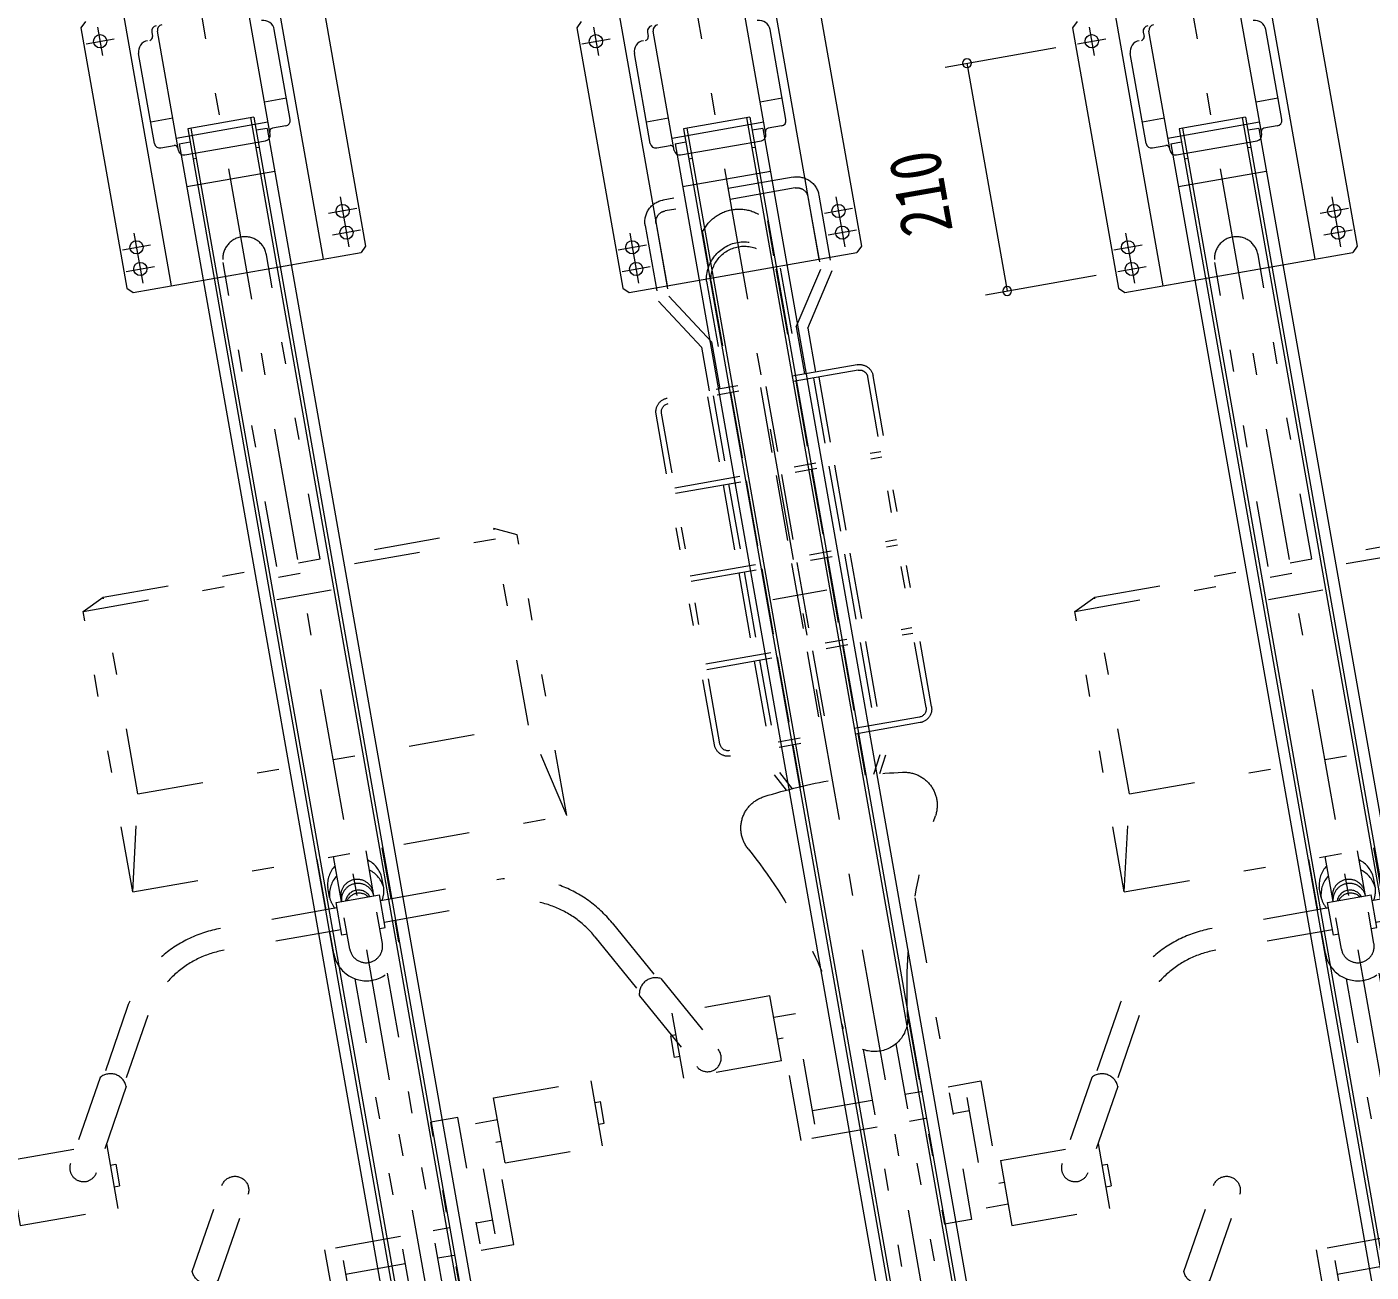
# Model space of a CAD drawing. Units: millimetres, scale not verified. Extents: x -5740 to 6033, y -4020 to 4020.
# Drawn here: x -3643 to -2423, y 1977 to 3108 of the extents above; entities that cross this region are included whole.
import ezdxf
from ezdxf.enums import TextEntityAlignment as Align

# ---------------------------------------------------------------- set-up
doc = ezdxf.new("R2010")
doc.units = ezdxf.units.MM
doc.header["$LTSCALE"] = 10
doc.linetypes.add('USER4', pattern=[24, 12, -5, 2, -5])
doc.linetypes.add('USER6', pattern=[25, 6, -5, 2, -5, 2, -5])
for name, color, linetype, lineweight in [('0-0_0', 7, 'Continuous', 18), ('0-B_2-D', 4, 'USER6', 18), ('0-C_2-F', 3, 'Continuous', 18)]:
    doc.layers.add(name, color=color, linetype=linetype, lineweight=lineweight)
doc.styles.add('ＭＳ ゴシック', font='')
doc.styles.get('ＭＳ ゴシック').set_extended_font_data('MS Gothic')

# ---------------------------------------------------------------- blocks, each defined once
blk = doc.blocks.new('UP-RACK-TOP_5')
at = {"layer": '0-0_0', "color": 3, "linetype": 'USER4'}
for p, q in [((0, -1954.5), (0, 30)), ((-95, -7), (-95, -33)), ((-108, -20), (-82, -20)), ((-95, -197), (-95, -243)), ((95, -197), (95, -243)), ((-108, -210), (-82, -210)), ((108, -210), (82, -210)), ((-108, -230), (-82, -230)), ((108, -230), (82, -230)), ((-25, -547.16), (25, -547.16))]:
    blk.add_line(p, q, dxfattribs=at)
at = {"layer": '0-0_0'}
for p, q in [((-105, 0), (-110, -5)), ((-70, 0), (-70, -250)), ((70, 0), (70, -250)), ((-110, -5), (-110, -245)), ((110, -5), (110, -245)), ((-47.5, -20), (-47.5, -24)), ((-42.25, -130), (-42.25, -20)), ((42.25, -130), (42.25, -20)), ((-62.5, -120), (-62.5, -37)), ((62.5, -120), (62.5, -37)), ((-42.25, -100.36), (-62.5, -100.36)), ((62.5, -100.36), (42.25, -100.36)), ((42.25, -118.93), (-42.25, -118.93)), ((-30.5, -112), (-30.5, -1862)), ((30.5, -112), (-30.5, -112)), ((-27.5, -112), (-27.5, -1865.5)), ((27.5, -112), (27.5, -1865.5)), ((30.5, -112), (30.5, -1862)), ((-57.5, -125), (-45.25, -125)), ((-40.5, -124.24), (-40.5, -1655.41)), ((-40.5, -124.24), (-30.5, -124.24)), ((40.5, -124.24), (30.5, -124.24)), ((40.5, -124.24), (40.5, -1655.41)), ((57.5, -125), (45.25, -125)), ((-37.25, -135), (37.25, -135)), ((-27.5, -140), (-30.5, -140)), ((30.5, -140), (27.5, -140)), ((40.5, -164), (-40.5, -164)), ((-110, -245), (-105, -250)), ((-105, -250), (105, -250)), ((110, -245), (105, -250))]:
    blk.add_line(p, q, dxfattribs=at)
for centre in [(-95, -20), (-95, -210), (95, -210), (-95, -230), (95, -230)]:
    blk.add_circle(centre, 6, dxfattribs=at)
for centre, radius, start, end in [((-50.5, -24), 3, 270, 0), ((-42.5, -20), 5, 90, 180), ((-37.25, -20), 5, 90, 180), ((-52.5, -37), 10, 90, 180), ((52.5, -37), 10, 0, 90), ((-57.5, -120), 5, 180, 270), ((57.5, -120), 5, 270, 0), ((-45.25, -128), 3, 0, 90), ((-37.25, -130), 5, 180, 270), ((37.25, -130), 5, 270, 0), ((45.25, -128), 3, 90, 180)]:
    blk.add_arc(centre, radius, start, end, dxfattribs=at)
blk = doc.blocks.new('UP-CYC-TOP_0')
at = {"layer": '0-B_2-D'}
for p, q in [((-20, 1481.48), (-20, 1761.86)), ((20, 1481.48), (20, 1761.86)), ((-200, 1471.84), (-180, 1481.48)), ((180, 1300.04), (180, 1481.48)), ((200, 1471.84), (180, 1481.48)), ((-200, 1471.84), (200, 1471.84)), ((-200, 1213.27), (-200, 1471.84)), ((200, 1213.27), (200, 1471.84)), ((-180, 1300.04), (180, 1300.04)), ((200, 1213.27), (180, 1300.04)), ((-200, 1213.27), (200, 1213.27)), ((-30, 1166.66), (-30, 1213.27)), ((-15, 1171.66), (-15, 1213.27)), ((15, 1171.66), (15, 1213.27)), ((30, 1166.66), (30, 1213.27)), ((-25, 1177.23), (-25, 1186.51)), ((25, 1177.23), (25, 1186.51)), ((-20, 1171.66), (20, 1171.66)), ((-20, 1141.66), (-20, 1171.66)), ((20, 1141.66), (20, 1171.66)), ((-20, 1166.66), (-127.4, 1166.66)), ((20, 1166.66), (127.4, 1166.66)), ((-15, 1127.89), (-15, 1156.66)), ((15, 1127.89), (15, 1156.66)), ((-20, 1146.66), (-127.4, 1146.66)), ((-30, 1126.46), (-30, 1146.66)), ((-15, 1141.66), (-20, 1141.66)), ((15, 1141.66), (20, 1141.66)), ((20, 1146.66), (127.4, 1146.66)), ((30, 1126.46), (30, 1146.66)), ((-223.6, 1110.01), (-254.7, 1053.93)), ((-206.11, 1100.31), (-237.21, 1044.23)), ((-15, 791.3), (-15, 1100.48)), ((15, 791.3), (15, 1100.48)), ((206.11, 1100.31), (237.21, 1044.23)), ((223.6, 1110.01), (254.7, 1053.93)), ((-258.35, 1052.5), (-298.43, 980.22)), ((258.35, 1052.5), (298.43, 980.22)), ((-236.48, 1040.37), (-276.57, 968.09)), ((236.48, 1040.37), (276.57, 968.09)), ((180, 912.12), (180, 972.12)), ((55, 960.32), (30, 960.32)), ((30, 767.24), (30, 960.32)), ((55, 663.63), (55, 960.32)), ((70, 952.12), (90, 952.12)), ((70, 850.32), (70, 952.12)), ((180, 952.12), (185, 952.12)), ((185, 932.12), (185, 952.12)), ((85, 932.12), (90, 932.12)), ((180, 932.12), (185, 932.12)), ((90, 912.12), (180, 912.12)), ((30, 862.82), (15, 862.82)), ((70, 862.82), (55, 862.82)), ((-70, 850.32), (-70, 748.53)), ((-70, 837.82), (-15, 837.82)), ((15, 837.82), (30, 837.82))]:
    blk.add_line(p, q, dxfattribs=at)
for points in [[(-200, 1213.27), (-180, 1300.04), (-180, 1481.48), (180, 1481.48)], [(90, 912.12), (90, 972.12), (180, 972.12)], [(55, 837.82), (85, 837.82), (85, 942.12)], [(-15, 862.82), (-85, 862.82), (-85, 758.53)]]:
    blk.add_lwpolyline(points, dxfattribs=at)
for centre, radius, start, end in [((0, 1761.86), 20, 0, 180), ((0, 1184.66), 25.07, 126.75249, 175.75458), ((0, 1184.66), 25.07, 4.24542, 53.24751), ((0, 1175.37), 25.07, 126.75249, 175.75458), ((0, 1174.26), 15.04, 4.25383, 175.74617), ((0, 1170.54), 15.04, 4.25383, 175.74617), ((0, 1175.37), 25.07, 4.24542, 53.24751), ((0, 1179.08), 25.07, 184.24712, 209.71584), ((0, 1167.4), 12, 20.76015, 159.23985), ((0, 1164.62), 12, 35.90829, 144.09171), ((0, 1179.08), 25.07, 330.28416, 355.75288), ((-127.4, 1056.66), 110, 90, 150.9888), ((127.4, 1056.66), 110, 29.0112, 90), ((-127.4, 1056.66), 90, 90, 150.9888), ((127.4, 1056.66), 90, 29.0112, 90), ((0, 1126.46), 30, 180, 0), ((0, 1127.89), 15, 180, 0), ((-251.2, 1039.61), 14.73, 2.96272, 119.01704), ((251.2, 1039.61), 14.73, 60.98296, 177.03728), ((-287.5, 974.16), 12.5, 150.98737, 330.98737), ((287.5, 974.16), 12.5, 209.01263, 29.01263)]:
    blk.add_arc(centre, radius, start, end, dxfattribs=at)
blk = doc.blocks.new('UP2-CYC-TOP_11')
at = {"layer": '0-C_2-F', "color": 7, "linetype": 'USER6', "lineweight": 9}
for p, q in [((-15, 791.3), (-15, 1100.48)), ((15, 791.3), (15, 1100.48)), ((258.35, 1052.5), (298.43, 980.22)), ((236.48, 1040.37), (276.57, 968.09)), ((180, 912.12), (180, 972.12)), ((55, 960.32), (30, 960.32)), ((30, 767.24), (30, 960.32)), ((55, 663.63), (55, 960.32)), ((70, 952.12), (90, 952.12)), ((70, 850.32), (70, 952.12)), ((180, 952.12), (185, 952.12)), ((185, 932.12), (185, 952.12)), ((85, 932.12), (90, 932.12)), ((180, 932.12), (185, 932.12)), ((90, 912.12), (180, 912.12)), ((30, 862.82), (15, 862.82)), ((70, 862.82), (55, 862.82)), ((-70, 850.32), (-70, 748.53)), ((-70, 837.82), (-15, 837.82)), ((15, 837.82), (30, 837.82)), ((-90, 788.52), (-90, 728.53)), ((-85, 768.53), (-90, 768.53)), ((-180, 748.53), (-185, 748.53)), ((-70, 748.53), (-90, 748.53)), ((-90, 728.53), (-180, 728.53)), ((-46.25, 530.24), (-37.54, 546.74)), ((-30, 507.82), (-30, 546.22)), ((30, 507.82), (30, 546.22)), ((46.25, 530.24), (37.54, 546.74)), ((-46.25, 426.57), (-46.25, 530.24)), ((46.25, 426.57), (46.25, 530.24)), ((87.5, 507.82), (-87.5, 507.82)), ((87.5, 502.82), (-87.5, 502.82)), ((-30, 426.57), (-30, 502.82)), ((-2.5, 426.57), (-2.5, 502.82)), ((2.5, 426.57), (2.5, 502.82)), ((30, 426.57), (30, 502.82)), ((-100, 495.32), (-100, 190.32)), ((-95, 495.32), (-95, 190.32)), ((95, 495.32), (95, 190.32)), ((100, 495.32), (100, 190.32)), ((-95, 426.57), (95, 426.57)), ((-95, 421.57), (95, 421.57)), ((-51.25, 345.32), (-51.25, 421.57)), ((-46.25, 345.32), (-46.25, 421.57)), ((-30, 345.32), (-30, 421.57)), ((-2.5, 345.32), (-2.5, 421.57)), ((2.5, 345.32), (2.5, 421.57)), ((30, 345.32), (30, 421.57)), ((46.25, 345.32), (46.25, 421.57)), ((51.25, 345.32), (51.25, 421.57)), ((-95, 345.32), (95, 345.32)), ((-95, 340.32), (95, 340.32)), ((-51.25, 264.07), (-51.25, 340.32)), ((-46.25, 264.07), (-46.25, 340.32)), ((-30, 264.07), (-30, 340.32)), ((-2.5, 264.07), (-2.5, 340.32)), ((2.5, 264.07), (2.5, 340.32)), ((30, 264.07), (30, 340.32)), ((46.25, 264.07), (46.25, 340.32)), ((51.25, 264.07), (51.25, 340.32)), ((-95, 264.07), (95, 264.07)), ((-95, 259.07), (95, 259.07)), ((-51.25, 182.82), (-51.25, 259.07)), ((-46.25, 182.82), (-46.25, 259.07)), ((-30, 182.82), (-30, 259.07)), ((-2.5, 182.82), (-2.5, 259.07)), ((2.5, 182.82), (2.5, 259.07)), ((30, 182.82), (30, 259.07)), ((46.25, 182.82), (46.25, 259.07)), ((51.25, 182.82), (51.25, 259.07)), ((87.5, 182.82), (-87.5, 182.82)), ((87.5, 177.82), (-87.5, 177.82)), ((-49, 137.42), (-49, 177.82)), ((-39, 134.46), (-39, 177.82)), ((-34, 79.49), (-34, 177.82)), ((-30, 79.62), (-30, 177.82)), ((30, 79.62), (30, 177.82)), ((34, 79.49), (34, 177.82)), ((39, 134.46), (39, 177.82)), ((49, 137.42), (49, 177.82)), ((-49, 137.42), (-80, 89.69)), ((-39, 134.46), (-70, 86.73)), ((39, 134.46), (70, 86.73)), ((49, 137.42), (80, 89.69)), ((-80, 20), (-80, 89.69)), ((-70, 20), (-70, 86.73)), ((70, 20), (70, 86.73)), ((80, 20), (80, 89.69)), ((-30, 35.12), (-30, 67.27)), ((30, 35.12), (30, 67.27)), ((60, 10), (-60, 10)), ((60, 0), (-60, 0))]:
    blk.add_line(p, q, dxfattribs=at)
for points in [[(90, 912.12), (90, 972.12), (180, 972.12)], [(55, 837.82), (85, 837.82), (85, 942.12)], [(-15, 862.82), (-85, 862.82), (-85, 758.53)], [(-90, 788.52), (-180, 788.52), (-180, 728.53)], [(-180, 768.53), (-185, 768.53), (-185, 748.53)], [(-51.25, 426.57), (-51.25, 531.48), (-42.97, 547.17)], [(51.25, 426.57), (51.25, 531.48), (42.97, 547.17)]]:
    blk.add_lwpolyline(points, dxfattribs=at)
for centre, radius, start, end in [((251.2, 1039.61), 14.73, 60.98296, 177.03728), ((287.5, 974.16), 12.5, 209.01263, 29.01263), ((0, 765.32), 30, 7.23254, 172.76746), ((-525.78, 832.04), 500, 331.50226, 352.76733), ((525.78, 832.04), 500, 187.23267, 208.49774), ((-60, 579.17), 30, 151.50269, 262.66589), ((60, 579.17), 30, 277.33411, 28.49731), ((0, 1045.32), 500, 262.66566, 277.33434), ((-87.5, 495.32), 12.5, 90, 180), ((-87.5, 495.32), 7.5, 90, 180), ((87.5, 495.32), 12.5, 0, 90), ((87.5, 495.32), 7.5, 0, 90), ((-87.5, 190.32), 12.5, 180, 270), ((-87.5, 190.32), 7.5, 180, 270), ((87.5, 190.32), 7.5, 270, 0), ((87.5, 190.32), 12.5, 270, 0), ((0, 83.86), 34.28, 187.32401, 352.67599), ((0, 83.86), 30.28, 187.54919, 352.45081), ((0, 55.98), 36.54, 214.81581, 325.18419), ((-60, 20), 20, 180, 270), ((-60, 20), 10, 180, 270), ((60, 20), 10, 270, 0), ((60, 20), 20, 270, 0)]:
    blk.add_arc(centre, radius, start, end, dxfattribs=at)

msp = doc.modelspace()

# ---------------------------------------------------------------- linework, layer by layer
at = {"layer": '0-C_2-F'}
for p, q in [((-2809.28, 3071.84), (-2708.83, 3089.55)), ((-2789.58, 3075.31), (-2753.12, 2868.5)), ((-2772.81, 2865.03), (-2672.36, 2882.74))]:
    msp.add_line(p, q, dxfattribs=at)
for centre, start, end in [((-2789.58, 3075.31), 0, 180), ((-2789.58, 3075.31), 180, 0), ((-2753.12, 2868.5), 0, 180), ((-2753.12, 2868.5), 180, 0)]:
    msp.add_arc(centre, 4, start, end, dxfattribs=at)

# ---------------------------------------------------------------- block references
at = {"layer": '0-B_2-D', "rotation": 10}
for name, p in [('UP-RACK-TOP_5', (-3486.25, 3131.48)), ('UP-RACK-TOP_5', (-3036.25, 3131.48)), ('UP-RACK-TOP_5', (-2586.25, 3131.48)), ('UP-CYC-TOP_0', (-3139.1, 1162.72)), ('UP-CYC-TOP_0', (-2239.1, 1162.72))]:
    msp.add_blockref(name, p, dxfattribs=at)
at = {"layer": '0-B_2-D', "yscale": -1, "rotation": 10}
for p in [(-3906.27, 2961.46), (-3006.27, 2961.46)]:
    msp.add_blockref('UP2-CYC-TOP_11', p, dxfattribs=at)

# ---------------------------------------------------------------- texts
at = {"layer": '0-C_2-F', "color": 7, "style": 'ＭＳ ゴシック', "width": 0.8}
msp.add_text('210', height=46.89, rotation=100, dxfattribs=at).set_placement((-2788.42, 2925.93), align=Align.BOTTOM_LEFT)

doc.saveas('drawing.dxf')
